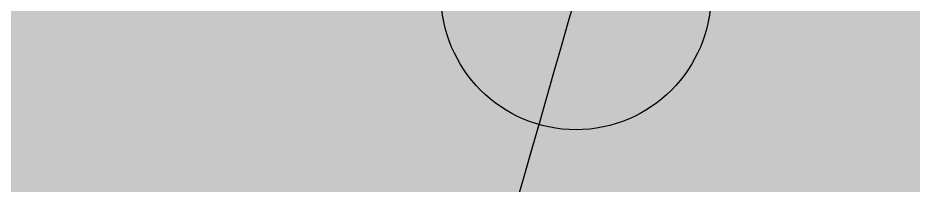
# Model space of a CAD drawing. Extents: x 327443 to 331974, y 6141950 to 6143778.
# Drawn here: x 329863.16 to 329879.75, y 6142685.84 to 6142688.93 of the extents above; entities that cross this region are included whole.
import ezdxf

# ---------------------------------------------------------------- set-up
doc = ezdxf.new("R2010")
doc.units = 0
doc.header["$LTSCALE"] = 5
doc.layers.add('P-BUFFER-H 30m', color=51, linetype='Continuous')
doc.layers.add('WETLAND-T', color=146, linetype='Continuous')
doc.styles.add('80CG', font='ARIALN.TTF', dxfattribs={"height": 10})
doc.dimstyles.new('Compass 5 000', dxfattribs={"dimscale": 5, "dimtxt": 9, "dimasz": 2, "dimexe": 0.2, "dimexo": 0.0625, "dimgap": 0.5, "dimtad": 0, "dimtih": 1, "dimtoh": 1, "dimzin": 0, "dimdsep": 46, "dimtxsty": '80CG', "dimcen": 0.1, "dimse1": 1, "dimse2": 1, "dimclrd": 256, "dimclrt": 256, "dimaunit": 1, "dimadec": 4, "dimazin": 0, "dimtfac": 0.06, "dimtofl": 0, "dimtmove": 0, "dimatfit": 1, "dimfxl": 0.2, "dimtolj": 1, "dimtzin": 0, "dimlwd": -1, "dimarcsym": 0})

msp = doc.modelspace()

# ---------------------------------------------------------------- hatches: boundary and pattern name
at = {"layer": 'P-BUFFER-H 30m'}
h = msp.add_hatch(color=256, dxfattribs=at)
h.dxf.hatch_style = 1
edge = h.paths.add_edge_path()
edge.add_line((329824.351, 6142785.985), (329846.296, 6142772.157))
edge.add_line((329846.296, 6142772.157), (330173.096, 6142626.773))
edge.add_line((330173.096, 6142626.773), (330458.628, 6142615.863))
edge.add_arc((330457.483, 6142585.889), 29.995, -2.1882, 87.8118, ccw=False)
edge.add_line((330487.456, 6142584.744), (330486.693, 6142564.761))
edge.add_arc((330456.719, 6142565.907), 29.995, 267.8118, 357.8118, ccw=False)
edge.add_line((330455.574, 6142535.933), (330160.425, 6142547.211))
edge.add_arc((330161.57, 6142577.184), 29.995, 246.0171, 267.8118, ccw=False)
edge.add_line((330149.378, 6142549.778), (329810.497, 6142700.537))
edge.add_arc((329822.689, 6142727.943), 29.995, 237.7849, 246.0171, ccw=False)
edge.add_line((329806.699, 6142702.565), (329793.879, 6142710.643))
edge.add_line((329793.879, 6142710.643), (329661.545, 6142710.899))
edge.add_arc((329661.604, 6142740.895), 29.995, 183.2644, 269.8889, ccw=False)
edge.add_line((329631.657, 6142739.186), (329630.516, 6142759.186))
edge.add_arc((329660.463, 6142760.894), 29.995, 89.8889, 183.2644, ccw=False)
edge.add_line((329660.521, 6142790.889), (329808.418, 6142790.602))
edge.add_arc((329808.36, 6142760.607), 29.995, 57.7849, 89.8889, ccw=False)

# ---------------------------------------------------------------- leaders
at = {"layer": 'WETLAND-T', "path_type": 1}
msp.add_leader([(329873.501, 6142689.36), (329864.654, 6142658.527)], dimstyle='Compass 5 000', override={"dimasz": 1, "dimgap": 0.5, "dimtad": 0, "dimldrblk": 'DotBlank'}, dxfattribs=at)

doc.saveas('drawing.dxf')
